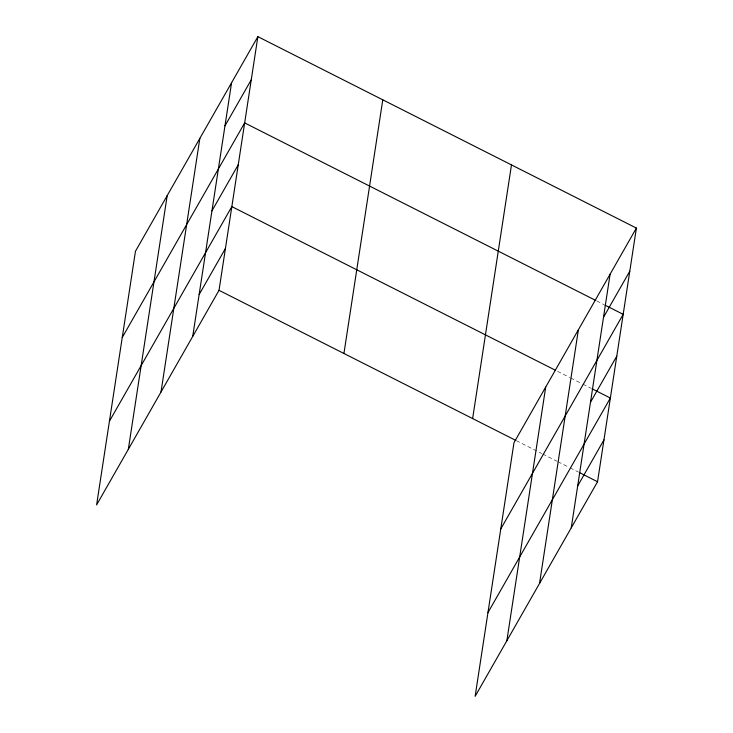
<?xml version="1.0" encoding="UTF-8"?>
<svg xmlns="http://www.w3.org/2000/svg" width="733" height="733" viewBox="0 0 733 733"><rect width="100%" height="100%" fill="white"/><g stroke="black" fill="none" stroke-linecap="round" stroke-linejoin="round"><path stroke-width="0.55" stroke-dasharray="3.67 2.75" d="M596.781 300.979L603.882 304.571M557.556 371.329L569.743 377.495M570.76 378.008L581.929 383.652M582.946 384.165L591.064 388.279M516.298 440.661L541.687 453.498M542.704 454.011L556.915 461.204M557.932 461.717L569.11 467.361M570.118 467.874L578.245 471.988"/><path stroke-width="1.1" d="M128.33 449.311L167.179 195.647M161.003 392.018L199.852 138.354M192.724 336.41L231.573 82.747M257.869 36.65L135.458 251.254L96.609 504.918L219.02 290.314L257.869 36.65L636.391 228.082L597.542 481.746L475.131 696.35L513.98 442.686L636.391 228.082M343.933 353.489L382.782 99.825M472.629 418.57L511.478 164.907M506.851 640.743L545.7 387.079M539.534 583.45L578.383 329.786M571.254 527.842L610.103 274.179M224.967 125.865L251.263 79.769M122.246 337.501L244.657 122.897L595.764 300.457M211.956 210.847L238.252 164.751M109.428 421.209L231.839 206.605L555.522 370.302M199.138 294.556L225.425 248.46M603.497 317.297L629.784 271.201M500.776 528.933L623.178 314.329L604.899 305.084M590.477 402.28L616.774 356.183M487.949 612.641L610.36 398.037L592.081 388.792M577.659 485.988L603.955 439.892M219.02 290.314L515.281 440.139M579.262 472.501L597.542 481.746"/></g></svg>
